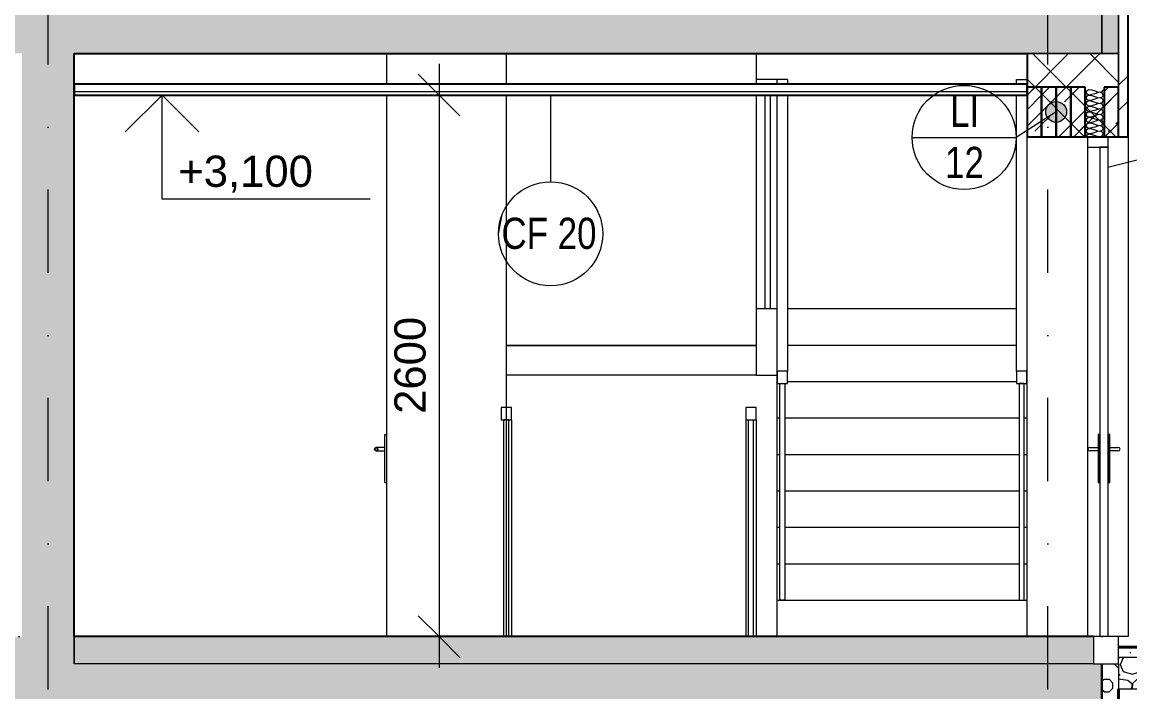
# Model space of a CAD drawing. Header units: millimetres. Extents: x -10201 to 171407, y -8645 to 72638.
# Drawn here: x 47037 to 52355, y 235 to 3450 of the extents above; entities that cross this region are included whole.
import ezdxf

# ---------------------------------------------------------------- set-up
doc = ezdxf.new("R2010")
doc.units = ezdxf.units.MM
doc.linetypes.add('HA_DashDot_10mm-S3mm', pattern=[1000, 400, -300, 0, -300])
doc.linetypes.add('HA_Dot-S4mm', pattern=[400, 0, -400])
for name, color, linetype, lineweight in [('A-____-____-DIMS', 9, 'Continuous', 5), ('A-____-____-DIMS-100', 9, 'Continuous', 5), ('A-CLNG-____-IDEN', 9, 'Continuous', 9), ('A-CLNG-____-MCUT', 9, 'Continuous', 25), ('A-DETL-____-OTLN', 9, 'Continuous', 25), ('A-DETL-____-THIN', 9, 'Continuous', 9), ('A-DETL-____-WIDE', 9, 'Continuous', 40), ('A-DETL-GENF-OTLN', 9, 'Continuous', 9), ('A-DOOR-____-IDEN', 9, 'Continuous', 9), ('A-DOOR-____-MCUT', 9, 'Continuous', 9), ('A-DOOR-____-OTLN', 9, 'Continuous', 9), ('A-DOOR-FRAM-MCUT', 9, 'Continuous', 9), ('A-DOOR-FRAM-OTLN', 9, 'Continuous', 9), ('A-FLOR-____-MCUT', 9, 'Continuous', 25), ('A-FLOR-____-OTLN', 9, 'Continuous', 9), ('A-FLOR-____-PATT', 9, 'Continuous', 25), ('A-FLOR-HRAL-OTLN', 9, 'Continuous', 9), ('A-FLOR-LEVL-OTLN', 9, 'Continuous', 9), ('A-GENM-____-IDEN', 9, 'Continuous', 9), ('A-GENM-____-MCUT', 9, 'Continuous', 25), ('A-GENM-____-OTLN', 9, 'Continuous', 9), ('A-WALL-____-MCUT', 9, 'Continuous', 25), ('A-WALL-____-OTLN', 9, 'Continuous', 9), ('A-WALL-____-PATT', 9, 'Continuous', 25), ('G-____-____-DIMS', 9, 'Continuous', 5), ('I-WALL-____-MCUT', 9, 'Continuous', 25), ('I-WALL-____-OTLN', 9, 'Continuous', 9), ('S-GRID-____-OTLN', 9, 'Continuous', 5), ('S-STRS-____-OTLN', 9, 'Continuous', 9)]:
    doc.layers.add(name, color=color, linetype=linetype, lineweight=lineweight)
doc.styles.add('Arial_1', font='arial.ttf', dxfattribs={"height": 150})
doc.styles.add('Arial_3', font='arial.ttf', dxfattribs={"width": 0.8, "height": 150})
doc.dimstyles.new('Inner_Dimensions', dxfattribs={"dimscale": 304.8, "dimtxt": 153.03891, "dimasz": 0.656168, "dimexe": 0.492126, "dimexo": 0.0625, "dimgap": 0.065617, "dimtad": 1, "dimdec": 0, "dimzin": 0, "dimdsep": 46, "dimtxsty": 'Arial_1', "dimblk1": 'OBLIQUE', "dimblk2": 'OBLIQUE', "dimsah": 1, "dimcen": 0.09, "dimdle": 0.492126, "dimazin": 0, "dimtfac": 1, "dimtdec": 4, "dimtix": 1, "dimtmove": 0, "dimatfit": 3, "dimfxl": 0.492126, "dimfxlon": 1, "dimtvp": 1, "dimtolj": 1, "dimtzin": 0, "dimlwd": 9, "dimlwe": 9, "dimarcsym": 2})
pattern_1 = [(45, (48505.64, 1865.4), (-176.777, 176.777), []), (45, (48576.35, 1865.4), (-176.777, 176.777), []), (45, (48717.77, 1865.4), (-106.066, 247.487), [100, -50, 3.353, -46.647])]

# ---------------------------------------------------------------- blocks, each defined once
blk = doc.blocks.new('Railing - 25mm-1408421-ŘEZ 2-2 OBJEKT B')
at = {"layer": 'A-FLOR-HRAL-OTLN', "color": 250}
for p, q in [((55464.8, 1716), (55464.8, 675)), ((55489.8, 1716), (55464.8, 1716)), ((55489.8, 675), (55489.8, 1716)), ((55464.8, 675), (55489.8, 675))]:
    blk.add_line(p, q, dxfattribs=at)
blk = doc.blocks.new('Railing - Railing-1408372-ŘEZ 2-2 OBJEKT B')
blk.add_blockref('Railing - 25mm-1408421-ŘEZ 2-2 OBJEKT B', (0, 0))
blk = doc.blocks.new('Railing - 25mm-1408427-ŘEZ 2-2 OBJEKT B')
at = {"layer": 'A-FLOR-HRAL-OTLN', "color": 250}
for p, q in [((54245.6, 2075), (54245.6, 3100)), ((54270.6, 2075), (54270.6, 3100))]:
    blk.add_line(p, q, dxfattribs=at)
blk = doc.blocks.new('Railing - 25mm-1408423-ŘEZ 2-2 OBJEKT B')
at = {"layer": 'A-FLOR-HRAL-OTLN', "color": 250}
for p, q in [((54164.8, 4691), (54189.8, 4691)), ((54164.8, 3650), (54164.8, 4691)), ((54189.8, 3650), (54189.8, 4691))]:
    blk.add_line(p, q, dxfattribs=at)
blk = doc.blocks.new('Railing - Railing-1408376-ŘEZ 2-2 OBJEKT B')
for name in ['Railing - 25mm-1408423-ŘEZ 2-2 OBJEKT B', 'Railing - 25mm-1408427-ŘEZ 2-2 OBJEKT B']:
    blk.add_blockref(name, (0, 0))
at = {"extrusion": (0, 0, -1), "zscale": -1.000000000000001}
blk.add_blockref('Railing - 25mm-1408421-ŘEZ 2-2 OBJEKT B', (-109805.4, 0), dxfattribs=at)
blk = doc.blocks.new('Top Rail Type - Top Rail_Internal_-1408388-ŘEZ 2-2 OBJEKT B')
at = {"layer": 'A-FLOR-HRAL-OTLN', "color": 250}
for p, q in [((55452.3, 3175), (55502.3, 3175)), ((55452.3, 3152), (55452.3, 3175)), ((55502.3, 3175), (55502.3, 3152)), ((55452.3, 1775), (55452.3, 3100)), ((55502.3, 3100), (55502.3, 1775)), ((55452.3, 1775), (55452.3, 1716)), ((55502.3, 1775), (55452.3, 1775)), ((55502.3, 1716), (55502.3, 1775)), ((55452.3, 1716), (55502.3, 1716))]:
    blk.add_line(p, q, dxfattribs=at)
blk = doc.blocks.new('Top Rail Type - Top Rail_Internal_-1408404-ŘEZ 2-2 OBJEKT B')
at = {"layer": 'A-FLOR-HRAL-OTLN', "color": 250}
for p, q in [((54202.3, 4750), (54152.3, 4750)), ((54152.3, 4750), (54152.3, 4691)), ((54202.3, 4691), (54202.3, 4750)), ((54152.3, 4691), (54202.3, 4691)), ((54152.3, 4691), (54152.3, 3650)), ((54202.3, 4691), (54202.3, 3650)), ((54228.1, 3175), (54202.7, 3175)), ((54303.1, 3175), (54228.1, 3175)), ((54303.1, 3152), (54303.1, 3175)), ((54353.1, 3175), (54303.1, 3175)), ((54353.1, 3175), (54353.1, 3152)), ((54303.1, 1775), (54303.1, 3100)), ((54353.1, 3100), (54353.1, 1775)), ((54303.1, 1775), (54303.1, 1716)), ((54353.1, 1775), (54303.1, 1775)), ((54353.1, 1716), (54353.1, 1775)), ((54303.1, 1716), (54353.1, 1716))]:
    blk.add_line(p, q, dxfattribs=at)
blk = doc.blocks.new('HA_DR_Single_Swing_Solid_ButtFrame - In_FAS_900x2350_Unik-2005942-ŘEZ 2-2 OBJEKT B')
at = {"layer": 'A-DOOR-____-MCUT', "color": 250}
for p, q in [((55892.7, 2850), (55852.7, 2850)), ((55852.7, 2850), (55852.7, 500)), ((55892.7, 500), (55892.7, 2850)), ((55844.7, 1470), (55844.7, 1240)), ((55852.7, 1470), (55844.7, 1470)), ((55852.7, 1240), (55852.7, 1470)), ((55900.7, 1470), (55892.7, 1470)), ((55892.7, 1470), (55892.7, 1240)), ((55900.7, 1240), (55900.7, 1470)), ((55852.7, 1406), (55807.2, 1406)), ((55807.2, 1394), (55852.7, 1394)), ((55852.7, 1394), (55852.7, 1406)), ((55892.7, 1406), (55892.7, 1394)), ((55938.3, 1406), (55892.7, 1406)), ((55892.7, 1394), (55938.3, 1394)), ((55844.7, 1240), (55852.7, 1240)), ((55892.7, 1240), (55900.7, 1240))]:
    blk.add_line(p, q, dxfattribs=at)
for centre, start, end in [((55802.7, 1400), 53.6238, 180), ((55802.7, 1400), 180, 306.3762), ((55942.7, 1400), 0, 126.3762), ((55942.7, 1400), 233.6238, 0)]:
    blk.add_arc(centre, 7.5, start, end, dxfattribs=at)
at = {"layer": 'A-DOOR-FRAM-MCUT', "color": 250}
for p, q in [((55892.7, 2900), (55792.7, 2900)), ((55792.7, 2900), (55792.7, 2850)), ((55892.7, 2850), (55892.7, 2900)), ((55792.7, 2850), (55892.7, 2850))]:
    blk.add_line(p, q, dxfattribs=at)
at = {"layer": 'A-DOOR-FRAM-OTLN', "color": 250}
blk.add_line((55792.7, 2850), (55792.7, 500), dxfattribs=at)
blk = doc.blocks.new('HA_DR_Double_Swing_Solid_wCasing - In_1800x2100_900-1873957-ŘEZ 2-2 OBJEKT B')
at = {"layer": 'A-DOOR-____-OTLN', "color": 250}
for p, q in [((52419.7, 1240), (52419.7, 1470)), ((52419.7, 1470), (52427.7, 1470)), ((52419.7, 1407.5), (52377.7, 1407.5)), ((52377.7, 1392.5), (52419.7, 1392.5)), ((52419.7, 1240), (52427.7, 1240))]:
    blk.add_line(p, q, dxfattribs=at)
for start, end in [(0, 180), (180, 0)]:
    blk.add_arc((52377.7, 1400), 7.5, start, end, dxfattribs=at)
for points, knots in [([(52372.4, 1394.7), (52372.3, 1394.8), (52372.1, 1395.1), (52371.7, 1395.6), (52371.2, 1396.2), (52370.8, 1397.1), (52370.3, 1398.4), (52370.2, 1399.3), (52370.2, 1400)], [0.75, 0.75, 0.75, 0.75, 0.7708333, 0.7916667, 0.8333333, 0.875, 0.9166667, 1, 1, 1, 1]), ([(52371.2, 1403.8), (52371.4, 1404), (52371.7, 1404.4), (52372.1, 1404.9), (52372.5, 1405.4), (52373.1, 1406), (52373.7, 1406.3), (52374, 1406.5)], [0.1666667, 0.1666667, 0.1666667, 0.1666667, 0.2083333, 0.2291667, 0.25, 0.2916667, 0.3333333, 0.3333333, 0.3333333, 0.3333333]), ([(52385.2, 1400), (52385.2, 1399.3), (52385.1, 1398.4), (52384.7, 1397.1), (52384.2, 1396.2), (52383.8, 1395.6), (52383.4, 1395.1), (52382.9, 1394.6), (52382.3, 1394), (52381.6, 1393.6), (52381, 1393.3), (52380.6, 1393.1), (52380.1, 1392.9), (52379.7, 1392.8), (52379.2, 1392.6), (52378.7, 1392.6), (52378.2, 1392.5), (52377.7, 1392.5), (52377.2, 1392.5), (52376.7, 1392.6), (52376.3, 1392.6), (52375.8, 1392.8), (52375.3, 1392.9), (52374.9, 1393.1), (52374.4, 1393.3), (52374.1, 1393.4), (52374, 1393.5)], [0, 0, 0, 0, 0.0833333, 0.125, 0.1666667, 0.2083333, 0.2291667, 0.25, 0.2916667, 0.3333333, 0.3541667, 0.375, 0.3958333, 0.4166667, 0.4375, 0.4583333, 0.4791667, 0.5, 0.5208333, 0.5416667, 0.5625, 0.5833333, 0.6041667, 0.625, 0.6458333, 0.6666667, 0.6666667, 0.6666667, 0.6666667]), ([(52383, 1405.3), (52383.1, 1405.2), (52383.4, 1404.9), (52383.8, 1404.4), (52384.2, 1403.8), (52384.7, 1402.9), (52385.1, 1401.6), (52385.2, 1400.7), (52385.2, 1400)], [0.75, 0.75, 0.75, 0.75, 0.7708333, 0.7916667, 0.8333333, 0.875, 0.9166667, 1, 1, 1, 1])]:
    blk.add_open_spline(points, degree=3, knots=knots, dxfattribs=at)
blk.add_open_spline([(52375.8, 1407.2), (52375.9, 1407.3), (52376.3, 1407.4), (52376.7, 1407.4), (52377.2, 1407.5), (52377.7, 1407.5), (52378.2, 1407.5), (52378.7, 1407.4), (52379.2, 1407.4), (52379.7, 1407.2), (52380.1, 1407.1), (52380.6, 1406.9), (52381, 1406.7), (52381.3, 1406.6), (52381.5, 1406.5)], degree=3, dxfattribs=at)
blk = doc.blocks.new('TB_Porotherm KP7_1250mm - TB_Porotherm KP7_1250mm-1913705-ŘEZ 2-2 OBJEKT B')
at = {"layer": 'A-GENM-____-OTLN', "lineweight": 5}
h = blk.add_hatch(dxfattribs=at)
h.set_pattern_fill('FP_26', color=256, style=0, pattern_type=2)
h.set_pattern_definition(pattern_1)
h.paths.add_polyline_path([(55942.7, 2900), (55942.7, 3138), (55872.7, 3138), (55872.7, 2900)])
at = {"layer": 'A-GENM-____-MCUT', "color": 50}
for p, q in [((55942.7, 3138), (55872.7, 3138)), ((55872.7, 3138), (55872.7, 2900)), ((55942.7, 2900), (55942.7, 3138)), ((55872.7, 2900), (55942.7, 2900))]:
    blk.add_line(p, q, dxfattribs=at)
blk = doc.blocks.new('TB_Porotherm KP7_1250mm - TB_Porotherm KP7_1250mm-V47-ŘEZ 2-2 OBJEKT B')
at = {"layer": 'A-GENM-____-OTLN', "lineweight": 5}
h = blk.add_hatch(dxfattribs=at)
h.set_pattern_fill('FP_26', color=256, style=0, pattern_type=2)
h.set_pattern_definition(pattern_1)
h.paths.add_polyline_path([(55572.7, 2900), (55572.7, 3138), (55502.7, 3138), (55502.7, 2900)])
at = {"layer": 'A-GENM-____-MCUT', "color": 50}
for p, q in [((55572.7, 3138), (55502.7, 3138)), ((55502.7, 3138), (55502.7, 2900)), ((55572.7, 2900), (55572.7, 3138)), ((55502.7, 2900), (55572.7, 2900))]:
    blk.add_line(p, q, dxfattribs=at)
blk = doc.blocks.new('TB_Porotherm KP7_1250mm - TB_Porotherm KP7_1250mm-V48-ŘEZ 2-2 OBJEKT B')
at = {"layer": 'A-GENM-____-OTLN', "lineweight": 5}
h = blk.add_hatch(dxfattribs=at)
h.set_pattern_fill('FP_26', color=256, style=0, pattern_type=2)
h.set_pattern_definition(pattern_1)
h.paths.add_polyline_path([(55642.7, 2900), (55642.7, 3138), (55572.7, 3138), (55572.7, 2900)])
at = {"layer": 'A-GENM-____-MCUT', "color": 50}
for p, q in [((55642.7, 3138), (55572.7, 3138)), ((55572.7, 3138), (55572.7, 2900)), ((55642.7, 2900), (55642.7, 3138)), ((55572.7, 2900), (55642.7, 2900))]:
    blk.add_line(p, q, dxfattribs=at)
blk = doc.blocks.new('TB_Porotherm KP7_1250mm - TB_Porotherm KP7_1250mm-V49-ŘEZ 2-2 OBJEKT B')
at = {"layer": 'A-GENM-____-OTLN', "lineweight": 5}
h = blk.add_hatch(dxfattribs=at)
h.set_pattern_fill('FP_26', color=256, style=0, pattern_type=2)
h.set_pattern_definition(pattern_1)
h.paths.add_polyline_path([(55712.7, 2900), (55712.7, 3138), (55642.7, 3138), (55642.7, 2900)])
at = {"layer": 'A-GENM-____-MCUT', "color": 50}
for p, q in [((55712.7, 3138), (55642.7, 3138)), ((55642.7, 3138), (55642.7, 2900)), ((55712.7, 2900), (55712.7, 3138)), ((55642.7, 2900), (55712.7, 2900))]:
    blk.add_line(p, q, dxfattribs=at)
blk = doc.blocks.new('TB_Porotherm KP7_1250mm - TB_Porotherm KP7_1250mm-V50-ŘEZ 2-2 OBJEKT B')
at = {"layer": 'A-GENM-____-OTLN', "lineweight": 5}
h = blk.add_hatch(dxfattribs=at)
h.set_pattern_fill('FP_26', color=256, style=0, pattern_type=2)
h.set_pattern_definition(pattern_1)
h.paths.add_polyline_path([(55782.7, 2900), (55782.7, 3138), (55712.7, 3138), (55712.7, 2900)])
at = {"layer": 'A-GENM-____-MCUT', "color": 50}
for p, q in [((55782.7, 3138), (55712.7, 3138)), ((55712.7, 3138), (55712.7, 2900)), ((55782.7, 2900), (55782.7, 3138)), ((55712.7, 2900), (55782.7, 2900))]:
    blk.add_line(p, q, dxfattribs=at)
blk = doc.blocks.new('185-01_OBJEKT B_Central_rvt-2-ŘEZ 2-2 OBJEKT B')
at = {"layer": 'A-FLOR-____-PATT', "lineweight": 5}
h = blk.add_hatch(dxfattribs=at)
h.set_pattern_fill('FP_24', color=10, style=0, pattern_type=2)
h.set_pattern_definition([(0, (48505.64, 1865.4), (117.188, 67.658), [78.125, -156.25]), (120, (48505.64, 1865.4), (-117.18755, 67.6588), [78.125, -156.25]), (60, (48505.64, 1865.4), (-5e-05, 135.3159), [0, -156.25, 78.125, 0])])
h.paths.add_polyline_path([(55942.7, 3300), (55942.7, 3520), (55862.7, 3520), (55862.7, 3300)])
h.paths.add_polyline_path([(43692.7, 3300), (43692.7, 3520), (43612.7, 3520), (43612.7, 3300)])
at = {"layer": 'A-FLOR-____-PATT', "lineweight": 9}
for points in [[(55502.7, 3300), (55862.7, 3300), (55862.7, 3520), (43692.7, 3520), (43692.7, 3300), (55038.5, 3300)], [(50115.9, 170), (55862.7, 170), (55862.7, 370), (43692.7, 370), (43692.7, 170), (49569, 170)]]:
    blk.add_hatch(color=254, dxfattribs=at).paths.add_polyline_path(points)
at = {"layer": 'A-FLOR-____-PATT', "lineweight": 5}
h = blk.add_hatch(color=7, dxfattribs=at)
h.paths.add_polyline_path([(50115.9, 370), (50677.7, 370), (50677.7, 500), (48852.7, 500), (48852.7, 370), (49569, 370)])
h.paths.add_polyline_path([(44099.4, 370), (48737.7, 370), (48737.7, 500), (43757.7, 500), (43757.7, 370)])
h.paths.add_polyline_path([(55822.7, 370), (55822.7, 500), (50927.7, 500), (50927.7, 370), (55038.5, 370)])
at = {"layer": 'A-WALL-____-PATT', "lineweight": 5}
h = blk.add_hatch(dxfattribs=at)
h.set_pattern_fill('FP_25', color=10, style=0, pattern_type=2)
h.set_pattern_definition([(45, (48505.64, 1865.4), (-251.447, 251.447), []), (45, (48505.64, 2246.4), (-251.447, 251.447), [])])
h.paths.add_polyline_path([(55942.7, 2900), (55987.7, 2900), (55987.7, 3650), (55942.7, 3650), (55942.7, 3200.1)])
h.paths.add_polyline_path([(55942.7, 6050), (55987.7, 6050), (55987.7, 6800), (55942.7, 6800), (55942.7, 6325.3)])
h.paths.add_polyline_path([(55942.7, 9200), (55987.7, 9200), (55987.7, 11903.1), (55942.7, 11903.1), (55942.7, 9450.5)])
at = {"layer": 'A-WALL-____-PATT', "lineweight": 9}
blk.add_hatch(color=254, dxfattribs=at).paths.add_polyline_path([(50677.7, 370), (50927.7, 370), (50927.7, 3300), (50677.7, 3300), (50677.7, 500)])
at = {"layer": 'A-WALL-____-PATT', "lineweight": 5}
h = blk.add_hatch(dxfattribs=at)
h.set_pattern_fill('FP_21', color=10, style=0, pattern_type=2)
h.set_pattern_definition([(45, (48505.64, 1865.4), (-212.132, 212.132), []), (45, (48655.64, 1865.4), (-212.132, 212.132), []), (315, (48505.64, 1865.4), (212.132, 212.132), []), (315, (48655.64, 1865.4), (212.132, 212.132), [])])
h.paths.add_polyline_path([(55502.7, 2900), (55942.7, 2900), (55942.7, 3300), (55502.7, 3300), (55502.7, 3200.1)])
at = {"layer": 'A-CLNG-____-MCUT', "color": 50}
for p, q in [((55502.7, 3152), (50927.7, 3152)), ((50927.7, 3152), (50927.7, 3100)), ((55502.7, 3100), (55502.7, 3152)), ((50927.7, 3100), (55502.7, 3100))]:
    blk.add_line(p, q, dxfattribs=at)
at = {"layer": 'A-CLNG-____-MCUT', "color": 250, "lineweight": 9}
blk.add_line((55502.7, 3116), (50927.7, 3116), dxfattribs=at)
at = {"layer": 'A-FLOR-____-MCUT', "color": 50}
for p, q in [((50927.7, 3300), (55502.7, 3300)), ((55822.7, 500), (50927.7, 500)), ((55862.7, 170), (55862.7, 370))]:
    blk.add_line(p, q, dxfattribs=at)
at = {"layer": 'A-FLOR-____-MCUT', "color": 250, "lineweight": 9}
for p, q in [((55502.7, 3300), (55862.7, 3300)), ((50927.7, 500), (50927.7, 370)), ((55822.7, 370), (50927.7, 370))]:
    blk.add_line(p, q, dxfattribs=at)
at = {"layer": 'A-FLOR-____-OTLN', "color": 250}
for p, q in [((55862.7, 3300), (55862.7, 3520)), ((55862.7, 3520), (55862.7, 3300)), ((55942.7, 3300), (55942.7, 3520)), ((55862.7, 3300), (55942.7, 3300))]:
    blk.add_line(p, q, dxfattribs=at)
at = {"layer": 'A-WALL-____-MCUT', "color": 50}
for p, q in [((55987.7, 2900), (55987.7, 3650)), ((55502.7, 3300), (55502.7, 2900)), ((55502.7, 2900), (55942.7, 2900)), ((55942.7, 2900), (55987.7, 2900))]:
    blk.add_line(p, q, dxfattribs=at)
at = {"layer": 'A-WALL-____-MCUT', "color": 250, "lineweight": 9}
for p, q in [((55862.7, 3300), (55502.7, 3300)), ((55942.7, 2900), (55942.7, 3300)), ((55942.7, 3300), (55942.7, 2900)), ((50927.7, 370), (50927.7, 500))]:
    blk.add_line(p, q, dxfattribs=at)
at = {"layer": 'A-WALL-____-OTLN', "color": 250}
for p, q in [((55942.7, 3520), (55942.7, 3300)), ((55942.7, 3300), (55862.7, 3300)), ((55502.7, 500), (55502.7, 2900)), ((55987.7, 2900), (55987.7, 500)), ((55987.7, 500), (55942.7, 500))]:
    blk.add_line(p, q, dxfattribs=at)
at = {"layer": 'I-WALL-____-MCUT', "color": 50}
blk.add_line((50927.7, 500), (50927.7, 3300), dxfattribs=at)
at = {"layer": 'I-WALL-____-OTLN', "color": 250}
for p, q in [((52427.7, 3300), (52427.7, 3152)), ((53002.7, 3152), (53002.7, 3300)), ((52427.7, 3100), (52427.7, 500)), ((53002.7, 500), (53002.7, 3100))]:
    blk.add_line(p, q, dxfattribs=at)
at = {"layer": 'S-STRS-____-OTLN', "color": 250}
for p, q in [((53002.7, 3298.1), (53002.7, 3300)), ((53002.7, 3298.1), (54202.7, 3298.1)), ((54202.7, 3300), (54202.7, 3298.1)), ((54202.7, 3298.1), (54202.7, 3152)), ((54202.7, 3100), (54202.7, 2948.1)), ((54202.7, 2948.1), (54202.7, 2773.1)), ((54202.7, 2773.1), (54202.7, 2598.1)), ((54202.7, 2598.1), (54202.7, 2423.1)), ((54202.7, 2423.1), (54202.7, 2248.1)), ((54202.7, 2248.1), (54202.7, 2073.1)), ((54202.7, 2075), (54302.7, 2075)), ((54353.1, 2075), (55452.3, 2075)), ((54202.7, 2073.1), (54202.7, 1898.1)), ((53002.7, 1898.1), (54202.7, 1898.1)), ((54202.7, 1898.1), (53002.7, 1898.1)), ((54202.7, 1898.1), (54202.7, 1755)), ((54302.7, 1725), (54302.7, 1900)), ((54353.1, 1900), (55452.3, 1900)), ((54202.7, 1755), (53002.7, 1755)), ((54202.7, 1755), (54302.7, 1755)), ((54302.7, 1550), (54302.7, 1725)), ((54353.1, 1725), (55452.3, 1725)), ((54302.7, 1550), (54315.6, 1550)), ((54302.7, 1375), (54302.7, 1550)), ((54340.6, 1550), (55464.8, 1550)), ((55489.8, 1550), (55502.7, 1550)), ((54302.7, 1375), (54315.6, 1375)), ((54302.7, 1200), (54302.7, 1375)), ((54340.6, 1375), (55464.8, 1375)), ((55489.8, 1375), (55502.7, 1375)), ((54302.7, 1200), (54315.6, 1200)), ((54302.7, 1025), (54302.7, 1200)), ((54340.6, 1200), (55464.8, 1200)), ((55489.8, 1200), (55502.7, 1200)), ((54302.7, 1025), (54315.6, 1025)), ((54302.7, 850), (54302.7, 1025)), ((54340.6, 1025), (55464.8, 1025)), ((55489.8, 1025), (55502.7, 1025)), ((54302.7, 850), (54315.6, 850)), ((54302.7, 675), (54302.7, 850)), ((54340.6, 850), (55464.8, 850)), ((55489.8, 850), (55502.7, 850)), ((54302.7, 675), (55502.7, 675)), ((54302.7, 500), (54302.7, 675))]:
    blk.add_line(p, q, dxfattribs=at)
at = {"layer": 'A-DOOR-____-OTLN', "color": 250, "lineweight": 9}
for name in ['HA_DR_Single_Swing_Solid_ButtFrame - In_FAS_900x2350_Unik-2005942-ŘEZ 2-2 OBJEKT B', 'HA_DR_Double_Swing_Solid_wCasing - In_1800x2100_900-1873957-ŘEZ 2-2 OBJEKT B']:
    blk.add_blockref(name, (0, 0), dxfattribs=at)
at = {"layer": 'A-FLOR-HRAL-OTLN', "color": 250, "lineweight": 9}
for name in ['Top Rail Type - Top Rail_Internal_-1408404-ŘEZ 2-2 OBJEKT B', 'Railing - Railing-1408376-ŘEZ 2-2 OBJEKT B', 'Top Rail Type - Top Rail_Internal_-1408388-ŘEZ 2-2 OBJEKT B', 'Railing - Railing-1408372-ŘEZ 2-2 OBJEKT B']:
    blk.add_blockref(name, (0, 0), dxfattribs=at)
at = {"layer": 'A-GENM-____-OTLN', "color": 250, "lineweight": 9}
for name in ['TB_Porotherm KP7_1250mm - TB_Porotherm KP7_1250mm-V47-ŘEZ 2-2 OBJEKT B', 'TB_Porotherm KP7_1250mm - TB_Porotherm KP7_1250mm-V48-ŘEZ 2-2 OBJEKT B', 'TB_Porotherm KP7_1250mm - TB_Porotherm KP7_1250mm-V49-ŘEZ 2-2 OBJEKT B', 'TB_Porotherm KP7_1250mm - TB_Porotherm KP7_1250mm-V50-ŘEZ 2-2 OBJEKT B', 'TB_Porotherm KP7_1250mm - TB_Porotherm KP7_1250mm-1913705-ŘEZ 2-2 OBJEKT B']:
    blk.add_blockref(name, (0, 0), dxfattribs=at)
blk = doc.blocks.new('Railing - 25mm-1403910-ŘEZ 2-2 OBJEKT B')
at = {"layer": 'A-FLOR-HRAL-OTLN'}
for p, q in [((54245.6, -1075), (54245.6, -25)), ((54270.6, -1075), (54270.6, -25))]:
    blk.add_line(p, q, dxfattribs=at)
blk = doc.blocks.new('Railing - 25mm-1403917-ŘEZ 2-2 OBJEKT B')
at = {"layer": 'A-FLOR-HRAL-OTLN'}
for p, q in [((54315.6, -25), (54340.6, -25)), ((54315.6, -26.6), (54315.6, -25)), ((54340.6, -25), (54340.6, -26.6))]:
    blk.add_line(p, q, dxfattribs=at)
blk = doc.blocks.new('Railing - 25mm-1403908-ŘEZ 2-2 OBJEKT B')
at = {"layer": 'A-FLOR-HRAL-OTLN'}
for p, q in [((54164.8, 1541), (54189.8, 1541)), ((54164.8, 500), (54164.8, 1541)), ((54189.8, 500), (54189.8, 1541))]:
    blk.add_line(p, q, dxfattribs=at)
blk = doc.blocks.new('Railing - 25mm-1403906-ŘEZ 2-2 OBJEKT B')
at = {"layer": 'A-FLOR-HRAL-OTLN'}
for p, q in [((55464.8, -1434), (55464.8, -2475)), ((55489.8, -1434), (55464.8, -1434)), ((55489.8, -2475), (55489.8, -1434)), ((55464.8, -2475), (55489.8, -2475))]:
    blk.add_line(p, q, dxfattribs=at)
blk = doc.blocks.new('Railing - Railing-1408589-ŘEZ 2-2 OBJEKT B')
for name in ['Railing - 25mm-1403908-ŘEZ 2-2 OBJEKT B', 'Railing - 25mm-1403910-ŘEZ 2-2 OBJEKT B', 'Railing - 25mm-1403917-ŘEZ 2-2 OBJEKT B']:
    blk.add_blockref(name, (0, 0))
at = {"extrusion": (0, 0, -1), "zscale": -1.000000000000001}
blk.add_blockref('Railing - 25mm-1403906-ŘEZ 2-2 OBJEKT B', (-109805.4, 0), dxfattribs=at)
blk = doc.blocks.new('Top Rail Type - Top Rail_Internal_-1408617-ŘEZ 2-2 OBJEKT B')
at = {"layer": 'A-FLOR-HRAL-OTLN'}
for p, q in [((54202.3, 1600), (54152.3, 1600)), ((54152.3, 1600), (54152.3, 1541)), ((54202.3, 1541), (54202.3, 1600)), ((54152.3, 1541), (54202.3, 1541)), ((54152.3, 1541), (54152.3, 500)), ((54202.3, 1541), (54202.3, 500)), ((54228.1, 25), (54202.7, 25)), ((54303.1, 25), (54228.1, 25)), ((54303.1, -21.6), (54303.1, 25)), ((54353.1, 25), (54303.1, 25)), ((54353.1, 25), (54353.1, -21.6)), ((54202.7, -25), (54228.1, -25)), ((54228.1, -25), (54303.1, -25)), ((54303.1, -1375), (54303.1, -21.6)), ((54353.1, -21.6), (54303.1, -21.6)), ((54353.1, -21.6), (54353.1, -1375)), ((54303.1, -1375), (54303.1, -1434)), ((54353.1, -1375), (54303.1, -1375)), ((54353.1, -1434), (54353.1, -1375)), ((54303.1, -1434), (54353.1, -1434))]:
    blk.add_line(p, q, dxfattribs=at)
blk = doc.blocks.new('Railing - Railing-2229633-ŘEZ 2-2 OBJEKT B')
at = {"extrusion": (0, 0, -1), "zscale": -1.000000000000001}
blk.add_blockref('Railing - 25mm-1403908-ŘEZ 2-2 OBJEKT B', (-107180, 0), dxfattribs=at)
blk = doc.blocks.new('Top Rail Type - Top Rail_Internal_-2229680-ŘEZ 2-2 OBJEKT B')
at = {"layer": 'A-FLOR-HRAL-OTLN'}
for p, q in [((53027.7, 1600), (52977.7, 1600)), ((52977.7, 1600), (52977.7, 1541)), ((53027.7, 1541), (53027.7, 1600)), ((52977.7, 1541), (53027.7, 1541)), ((53027.7, 1541), (53027.7, 500))]:
    blk.add_line(p, q, dxfattribs=at)
blk = doc.blocks.new('Spot Elevations - Flipped-794089-ŘEZ 2-2 OBJEKT B')
at = {"layer": 'G-____-____-DIMS', "lineweight": 9}
for p, q in [((53244.3, 9423.2), (53421.1, 9600)), ((53421.1, 9600), (53597.9, 9423.2)), ((53421.1, 9100), (53421.1, 9600)), ((54421.1, 9100), (53421.1, 9100))]:
    blk.add_line(p, q, dxfattribs=at)
blk = doc.blocks.new('HA_Tag_Ceiling - Group _ Type Mark-1822524-ŘEZ 2-2 OBJEKT B')
at = {"layer": 'A-CLNG-____-IDEN'}
blk.add_line((48825.3, 8633.9), (48840.4, 8719.4), dxfattribs=at)
blk.add_circle((49075.3, 8633.9), 250, dxfattribs=at)
blk = doc.blocks.new('DIMBLOCK104-ŘEZ 2-2 OBJEKT B')
at = {"layer": 'A-____-____-DIMS-100', "lineweight": 9}
for p, q in [((49038.7, 3250), (49038.7, 350)), ((49038.7, 3100), (48938.7, 3200)), ((49188.7, 3100), (48888.7, 3100)), ((49038.7, 3100), (49138.7, 3000)), ((49038.7, 3100), (49188.7, 3100)), ((49038.7, 500), (48938.7, 600)), ((49188.7, 500), (48888.7, 500)), ((49038.7, 500), (49138.7, 400)), ((49038.7, 500), (49188.7, 500))]:
    blk.add_line(p, q, dxfattribs=at)
at = {"layer": 'A-____-____-DIMS-100', "color": 0, "lineweight": 9, "insert": (48823.9, 1569.3), "char_height": 150, "width": 553.765, "attachment_point": 1, "rotation": 90, "line_spacing_factor": 0.941778, "style": 'Arial_1'}
blk.add_mtext('2600', dxfattribs=at)
blk = doc.blocks.new('_Oblique')
at = {"color": 0, "linetype": 'ByBlock', "lineweight": -2}
blk.add_line((-0.5, -0.5), (0.5, 0.5), dxfattribs=at)
blk = doc.blocks.new('HA_TAG_GM_Products - Generic-588599-ŘEZ 2-2 OBJEKT B')
at = {"layer": 'A-GENM-____-IDEN'}
blk.add_line((42609.8, 5022.2), (43109.8, 5022.2), dxfattribs=at)
blk.add_circle((42859.8, 5022.2), 250, dxfattribs=at)

msp = doc.modelspace()

# ---------------------------------------------------------------- hatches: boundary and pattern name
at = {"layer": 'A-DETL-GENF-OTLN', "lineweight": 5}
h = msp.add_hatch(dxfattribs=at)
h.set_pattern_fill('FP_32', color=8, style=0, pattern_type=2)
h.set_pattern_definition([(50, (44864.62, 1865.4), (537.945, -47.064), [56.25, -618.75]), (355, (44864.6, 1865.4), (-104.064, 564.144), [45, -495]), (100.451, (44909.45, 1861.5), (433.886, 517.077), [47.805, -525.857]), (46.184, (44864.6, 2015.4), (800.43, -124.14), [84.375, -928.125]), (96.636, (44931.3, 2005.06), (700.99, 730.593), [71.71, -788.785]), (351.184, (44864.6, 2015.4), (701, 730.586), [67.5, -742.5]), (21, (44939.62, 1977.9), (447.68, -301.964), [56.25, -618.75]), (326, (44939.6, 1977.9), (182.487, 543.863), [45, -495]), (71.451, (44976.93, 1952.74), (630.17, 241.893), [47.805, -525.857]), (37.5, (44864.62, 1865.4), (9.12, 249.6704), [3.353, -485.647, 3.353, -499.147, -496.875]), (37.5, (44864.62, 1865.4), (9.12, 249.6704), [-991.5, 3.353, -493.522]), (7.5, (44864.62, 1865.4), (197.302, 295.809), [3.353, -283.147, 3.353, -474.397, -189.375]), (7.5, (44864.62, 1865.4), (197.302, 295.809), [-764.25, 3.353, -186.022]), (327.5, (44697.37, 1865.4), (400.367, -16.916), [3.353, -184.147, 3.353, -581.647, -776.25]), (327.5, (44697.37, 1865.4), (400.367, -16.916), [-772.5, 3.353, -772.897]), (317.5, (44622.37, 1865.4), (437.39, 75.079), [3.353, -240.397, 3.353, -385.147, -551.25]), (317.5, (44622.37, 1865.4), (437.39, 75.079), [-632.25, 3.353, -547.897])])
h.paths.add_polyline_path([(52221.7, -3150), (53261.7, -3150), (54679.3, -1732.5), (54679.3, 250), (52301.7, 250), (52301.7, -600), (52251.7, -600), (52251.7, -3040), (52221.7, -3040), (52221.7, -3050.2)])
h.paths.add_polyline_path([(52761.4, 400), (54679.3, 400), (54679.3, 450), (52301.7, 450), (52301.7, 400), (52491.4, 400)])
h = msp.add_hatch(dxfattribs=at)
h.set_pattern_fill('FP_33', color=8, style=0, pattern_type=2)
h.set_pattern_definition([(228.013, (45044.622, 2115.4), (-1999.991723, -2250.006964), [33.634, -3329.772]), (184.97, (45022.122, 2090.4), (2999.998726, 250.013264), [57.717, -5713.981]), (132.51, (44964.622, 2085.4), (2499.978512, -2750.018915), [40.697, -4029.008]), (267.274, (44867.122, 2022.9), (249.972575, 5000.001395), [52.56, -5203.39]), (292.834, (44864.622, 1970.4), (-1250.01776, 2999.992194), [51.539, -5102.343]), (357.274, (44884.622, 1922.9), (-5000.001395, 249.972575), [52.559, -5203.389]), (37.694, (44937.122, 1920.4), (-3250.010563, -2499.986257), [69.507, -6881.212]), (72.255, (44992.122, 1962.9), (1750.0316505, 5499.98958), [65.622, -6496.58]), (121.43, (45012.122, 2025.4), (-2000.024534, 3249.984927), [52.738, -5221.018]), (175.236, (44984.622, 2070.4), (2749.998263, -250.01681), [60.208, -2950.191]), (222.397, (44924.622, 2075.4), (-3000.020852, -2749.976908), [77.862, -7708.344]), (138.814, (45114.622, 2020.4), (-1749.99793, 1500.00222), [26.575, -2630.961]), (171.469, (45094.622, 2037.9), (3249.997542, -500.013532), [50.559, -5005.378]), (225, (45044.62, 2045.4), (3e-14, -250.0004), [35.355, -318.198]), (203.199, (45027.122, 2075.4), (1249.99625, 500.00952), [19.04, -1884.904]), (291.801, (45009.62, 2067.9), (-249.99442, 750.00167), [26.926, -1319.365]), (30.964, (45019.622, 2042.9), (749.9972, 500.0032), [43.732, -1414.006]), (161.565, (45057.12, 2065.4), (499.9992, -250.0003), [31.623, -758.947]), (16.39, (44864.622, 2067.9), (2499.993595, 750.019613), [44.3, -4385.711]), (70.346, (44907.122, 2080.4), (-1000.00873, -2749.997195), [37.165, -3679.352]), (293.199, (45057.122, 2115.4), (-500.0086, 1249.99664), [38.079, -1865.865]), (343.61, (45072.122, 2080.4), (-2499.993595, 750.019613), [44.3, -4385.711]), (339.444, (44864.622, 1912.9), (-1250.000315, 499.99868), [42.72, -2093.281]), (294.775, (44904.622, 1897.9), (-1249.99302, 2750.003142), [35.795, -3543.661]), (66.801, (45059.622, 1865.4), (500.00952, 1249.99625), [38.079, -1865.864]), (17.354, (45074.622, 1900.4), (-3250.00058, -999.998387), [41.908, -4148.856]), (69.444, (44937.122, 1865.4), (-499.99868, -1250.000315), [21.36, -2114.641]), (101.31, (45044.62, 1865.4), (-250.0012, 1000), [12.747, -1262.007]), (165.964, (45042.12, 1877.9), (750.00125, -249.99696), [51.539, -979.237]), (186.009, (44992.122, 1890.4), (2500.000134, 250.000353), [47.763, -4728.481]), (303.69, (45019.62, 2020.4), (-249.9989, 500.0004), [36.055, -865.332]), (353.157, (45039.622, 1990.4), (4249.997878, -500.016557), [62.949, -6231.891]), (60.945, (45102.122, 1982.9), (-1000.011884, -1749.99302), [25.739, -2548.169]), (90, (45114.62, 2005.4), (-250, 250), [15, -235]), (120.256, (44987.122, 1897.9), (999.986936, -1750.007343), [34.731, -3438.38]), (48.013, (44969.622, 1927.9), (1999.991723, 2250.006964), [67.268, -3296.138]), (0, (45014.62, 1977.9), (250, 250), [65, -185]), (325.305, (45079.622, 1977.9), (-2500.004958, 1749.993015), [39.528, -3913.318]), (254.055, (45112.122, 1955.4), (-249.99316, -1000.00147), [36.4, -1783.627]), (207.646, (45102.122, 1920.4), (-4749.998962, -2500.001369), [59.266, -5867.369]), (175.426, (45049.622, 1892.9), (-3249.999683, 250.004622), [62.7, -6207.269])])
h.paths.add_polyline_path([(54679.3, 250), (54679.3, 400), (52301.7, 400), (52301.7, 250), (52491.4, 250)])
at = {"layer": 'A-GENM-____-IDEN'}
h = msp.add_hatch(color=256, dxfattribs=at)
edge = h.paths.add_edge_path()
edge.add_arc((52001.7, 3019), 50, 0, 360)
at = {"layer": 'A-WALL-____-PATT', "lineweight": 5}
h = msp.add_hatch(dxfattribs=at)
h.set_pattern_fill('FP_20', color=256, style=0, pattern_type=2)
h.set_pattern_definition([(45, (44935.33, 1865.4), (-141.4214, 141.4214), []), (0, (45160.68, 1931.64), (141.421, 141.421), [25, -257.843]), (45, (45185.68, 1931.64), (-141.4214, 141.4214), [25, -175]), (90, (45203.35, 1949.32), (-141.421, 141.421), [25, -257.843]), (135, (45203.35, 1974.32), (-141.4214, -141.4214), [25, -175]), (0, (45160.68, 1992), (141.421, 141.421), [25, -257.843]), (45, (45143, 1974.32), (-141.4214, 141.4214), [25, -175]), (90, (45143, 1949.32), (-141.421, 141.421), [25, -257.843]), (135, (45160.68, 1931.64), (-141.4214, -141.4214), [25, -175]), (135, (45128.18, 1865.4), (-141.4214, -141.4214), [])])
h.paths.add_polyline_path([(52251.7, -600), (52301.7, -600), (52301.7, 370), (52221.7, 370), (52221.7, -600)])

# ---------------------------------------------------------------- linework, layer by layer
at = {"layer": 'A-CLNG-____-IDEN'}
msp.add_line((49574.2, 3100), (49574.2, 2683.9), dxfattribs=at)
at = {"layer": 'A-DETL-____-OTLN', "lineweight": 9}
for points in [[(52160, 3100), (52153.8, 3100), (52139.7, 3113.3), (52153.8, 3126.7), (52160, 3126.7)], [(52160, 3073.3), (52153.8, 3073.3), (52139.7, 3086.7), (52153.8, 3100), (52160, 3100)], [(52160, 3126.7), (52178.4, 3126.7), (52195, 3113.3), (52213.4, 3113.3)], [(52213.4, 3113.3), (52195, 3113.3), (52178.4, 3100), (52160, 3100)], [(52160, 3100), (52178.4, 3100), (52195, 3086.7), (52213.4, 3086.7)], [(52213.4, 3086.7), (52195, 3086.7), (52178.4, 3073.3), (52160, 3073.3)], [(52213.4, 3113.3), (52219.7, 3113.3), (52226.7, 3120.4), (52226.7, 3126.7)], [(52213.4, 3086.7), (52219.7, 3086.7), (52233.8, 3100), (52219.7, 3113.3), (52213.4, 3113.3)], [(52213.4, 3060), (52219.7, 3060), (52233.8, 3073.3), (52219.7, 3086.7), (52213.4, 3086.7)], [(52160, 3046.7), (52153.8, 3046.7), (52139.7, 3060), (52153.8, 3073.3), (52160, 3073.3)], [(52160, 3020), (52153.8, 3020), (52139.7, 3033.3), (52153.8, 3046.7), (52160, 3046.7)], [(52160, 3073.3), (52178.4, 3073.3), (52195, 3060), (52213.4, 3060)], [(52213.4, 3060), (52195, 3060), (52178.4, 3046.7), (52160, 3046.7)], [(52160, 3046.7), (52178.4, 3046.7), (52195, 3033.3), (52213.4, 3033.3)], [(52213.4, 3033.3), (52195, 3033.3), (52178.4, 3020), (52160, 3020)], [(52213.4, 3033.3), (52219.7, 3033.3), (52233.8, 3046.7), (52219.7, 3060), (52213.4, 3060)], [(52213.4, 3006.7), (52219.7, 3006.7), (52233.8, 3020), (52219.7, 3033.3), (52213.4, 3033.3)], [(52160, 2993.3), (52153.8, 2993.3), (52139.7, 3006.7), (52153.8, 3020), (52160, 3020)], [(52160, 2966.7), (52153.8, 2966.7), (52139.7, 2980), (52153.8, 2993.3), (52160, 2993.3)], [(52160, 3020), (52178.4, 3020), (52195, 3006.7), (52213.4, 3006.7)], [(52213.4, 3006.7), (52195, 3006.7), (52178.4, 2993.3), (52160, 2993.3)], [(52160, 2993.3), (52178.4, 2993.3), (52195, 2980), (52213.4, 2980)], [(52213.4, 2980), (52195, 2980), (52178.4, 2966.7), (52160, 2966.7)], [(52213.4, 2980), (52219.7, 2980), (52233.8, 2993.3), (52219.7, 3006.7), (52213.4, 3006.7)], [(52213.4, 2953.3), (52219.7, 2953.3), (52233.8, 2966.7), (52219.7, 2980), (52213.4, 2980)], [(52160, 2940), (52153.8, 2940), (52139.7, 2953.3), (52153.8, 2966.7), (52160, 2966.7)], [(52160, 2913.3), (52153.8, 2913.3), (52139.7, 2926.7), (52153.8, 2940), (52160, 2940)], [(52160, 2966.7), (52178.4, 2966.7), (52195, 2953.3), (52213.4, 2953.3)], [(52213.4, 2953.3), (52195, 2953.3), (52178.4, 2940), (52160, 2940)], [(52160, 2940), (52178.4, 2940), (52195, 2926.7), (52213.4, 2926.7)], [(52213.4, 2926.7), (52195, 2926.7), (52178.4, 2913.3), (52160, 2913.3)], [(52213.4, 2926.7), (52219.7, 2926.7), (52233.8, 2940), (52219.7, 2953.3), (52213.4, 2953.3)], [(52213.4, 2900), (52219.7, 2900), (52233.8, 2913.3), (52219.7, 2926.7), (52213.4, 2926.7)], [(52146.7, 2900), (52146.7, 2906.3), (52153.8, 2913.3), (52160, 2913.3)], [(52160, 2913.3), (52178.4, 2913.3), (52195, 2900), (52213.4, 2900)]]:
    msp.add_open_spline(points, degree=3, dxfattribs=at)
at = {"layer": 'A-DETL-____-THIN'}
for p, q in [((52181.7, 500), (52181.7, 370)), ((52301.7, 500), (52181.7, 500)), ((52301.7, 370), (52301.7, 500)), ((54679.3, 400), (52301.7, 400)), ((52181.7, 370), (52301.7, 370)), ((52301.7, 370), (52301.7, 250)), ((52301.7, 250), (54679.3, 250))]:
    msp.add_line(p, q, dxfattribs=at)
at = {"layer": 'A-DETL-____-WIDE'}
for p, q in [((54679.3, 450), (52301.7, 450)), ((52301.7, 250), (52301.7, -600))]:
    msp.add_line(p, q, dxfattribs=at)
at = {"layer": 'A-DOOR-____-IDEN'}
msp.add_line((52249.4, 2753.3), (52466.9, 2808.4), dxfattribs=at)
at = {"layer": 'A-FLOR-LEVL-OTLN', "linetype": 'HA_Dot-S4mm', "lineweight": 5}
msp.add_line((34618.5, 500), (57194, 500), dxfattribs=at)
at = {"layer": 'A-GENM-____-IDEN'}
msp.add_line((52001.7, 3019), (51809.8, 2896.7), dxfattribs=at)
msp.add_circle((52001.7, 3019), 50, dxfattribs=at)
at = {"layer": 'A-WALL-____-MCUT'}
msp.add_line((52221.7, 370), (52221.7, 170), dxfattribs=at)
at = {"layer": 'S-GRID-____-OTLN', "linetype": 'HA_DashDot_10mm-S3mm', "lineweight": 9}
for p, q in [((47161.7, -3754.1), (47161.7, 14405.1)), ((51961.7, -3754.1), (51961.7, 14405.1))]:
    msp.add_line(p, q, dxfattribs=at)

# ---------------------------------------------------------------- block references
at = {"lineweight": 5}
msp.add_blockref('185-01_OBJEKT B_Central_rvt-2-ŘEZ 2-2 OBJEKT B', (-3641, 0), dxfattribs=at)
at = {"layer": 'A-CLNG-____-IDEN'}
msp.add_blockref('HA_Tag_Ceiling - Group _ Type Mark-1822524-ŘEZ 2-2 OBJEKT B', (498.9, -6200), dxfattribs=at)
at = {"layer": 'A-FLOR-HRAL-OTLN'}
for name in ['Top Rail Type - Top Rail_Internal_-2229680-ŘEZ 2-2 OBJEKT B', 'Top Rail Type - Top Rail_Internal_-1408617-ŘEZ 2-2 OBJEKT B', 'Railing - Railing-2229633-ŘEZ 2-2 OBJEKT B', 'Railing - Railing-1408589-ŘEZ 2-2 OBJEKT B']:
    msp.add_blockref(name, (-3641, 0), dxfattribs=at)
at = {"layer": 'A-GENM-____-IDEN'}
msp.add_blockref('HA_TAG_GM_Products - Generic-588599-ŘEZ 2-2 OBJEKT B', (8700, -2125.5), dxfattribs=at)
at = {"layer": 'G-____-____-DIMS', "lineweight": 9}
msp.add_blockref('Spot Elevations - Flipped-794089-ŘEZ 2-2 OBJEKT B', (-5712.6, -6500), dxfattribs=at)

# ---------------------------------------------------------------- texts
at = {"layer": 'A-CLNG-____-IDEN', "lineweight": 5, "insert": (49338.2, 2511.2), "char_height": 150, "width": 564.388, "attachment_point": 1, "style": 'Arial_3'}
msp.add_mtext('CF 20', dxfattribs=at)
at = {"layer": 'A-GENM-____-IDEN', "lineweight": 5, "char_height": 150, "attachment_point": 1, "style": 'Arial_3'}
for s, insert, width in [('LI', (51492.2, 3096.9), 173.164), ('12', (51468.2, 2851.4), 230.886)]:
    msp.add_mtext(s, dxfattribs=dict(at, insert=insert, width=width))

# ---------------------------------------------------------------- dimensions: what is measured, and where the dimension line sits
at = {"layer": 'A-____-____-DIMS', "lineweight": 9}
dim = msp.add_linear_dim(base=(49038.7, 500), p1=(49188.7, 3100), p2=(49188.7, 500), angle=90, dimstyle='Inner_Dimensions', override={"dimpost": '<>', "dimfxl": 2600}, dxfattribs=at)
dim.commit()
dim.dimension.update_dxf_attribs({"geometry": 'DIMBLOCK104-ŘEZ 2-2 OBJEKT B', "text_midpoint": (48942.1, 1800)})

# ---------------------------------------------------------------- next in the draw order: texts
at = {"layer": 'G-____-____-DIMS', "lineweight": 9, "insert": (47786.3, 2809.3), "char_height": 150, "width": 773.133, "attachment_point": 1, "line_spacing_factor": 0.941778, "style": 'Arial_1', "bg_fill": 3, "box_fill_scale": 1.25, "bg_fill_color": 256, "bg_fill_true_color": 13158600, "bg_fill_transparency": 0}
msp.add_mtext('+3,100', dxfattribs=at)

doc.saveas('drawing.dxf')
